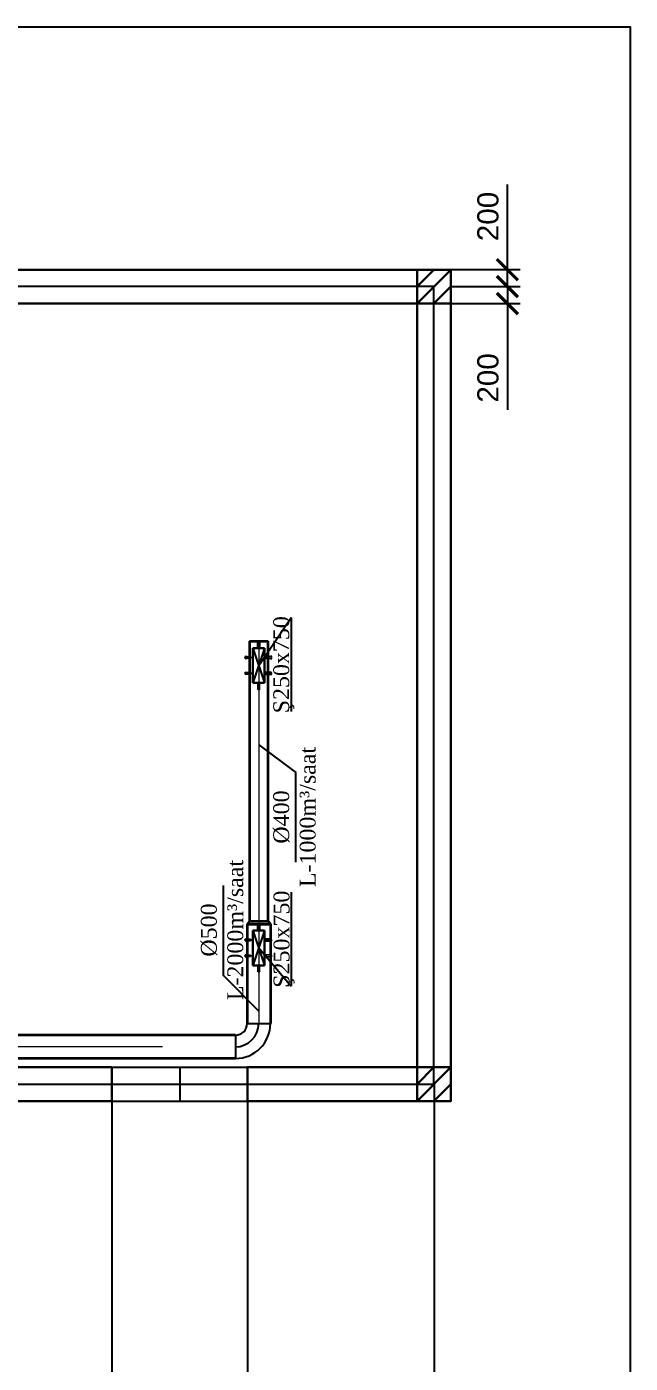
# Model space of a CAD drawing. Header units: inches. Extents: x 23 to 100097, y 11 to 104145.
# Drawn here: x 43535 to 50655, y 83926 to 99699 of the extents above; entities that cross this region are included whole.
import ezdxf

# ---------------------------------------------------------------- set-up
doc = ezdxf.new("R2010")
doc.units = ezdxf.units.IN
doc.header["$MEASUREMENT"] = 0
doc.layers.add('nad', color=1, linetype='Continuous', lineweight=9)
doc.layers.add('стены', color=42, linetype='Continuous', lineweight=40)
doc.layers.add('TEKST', color=7, linetype='Continuous')
doc.styles.add('ilqar text 001', font='', dxfattribs={"height": 300})
doc.styles.get("Standard").update_dxf_attribs({"font": 'arial.ttf'})
doc.styles.get('ilqar text 001').set_extended_font_data('A3 Times AzLat')
doc.dimstyles.new('ISO-25', dxfattribs={"dimtxt": 250, "dimasz": 250, "dimexe": 150, "dimexo": 0.625, "dimgap": 100, "dimtad": 1, "dimdec": 0, "dimtxsty": 'Standard', "dimblk": 'ARCHTICK', "dimcen": 2.5, "dimadec": 0, "dimazin": 0, "dimtfac": 1, "dimtdec": 0, "dimtmove": 0, "dimatfit": 3, "dimfxl": 1, "dimarcsym": 0})

# ---------------------------------------------------------------- blocks, each defined once
blk = doc.blocks.new('_ArchTick')
at = {"layer": 'nad', "color": 0, "const_width": 0.15}
blk.add_lwpolyline([(-0.5, -0.5), (0.5, 0.5)], dxfattribs=at)
blk = doc.blocks.new('*D168')
at = {"color": 0, "lineweight": -2, "transparency": 16777216}
for p, q in [((44540, 87020), (44540, 83044)), ((46140, 87020), (46140, 83044)), ((44540, 83194), (46140, 83194))]:
    blk.add_line(p, q, dxfattribs=at)
at = {"layer": 'Defpoints', "color": 0, "transparency": 16777216}
for p in [(44540, 87020), (46140, 87020), (46140, 83194)]:
    blk.add_point(p, dxfattribs=at)
at = {"color": 0, "lineweight": -2, "transparency": 16777216, "xscale": 250, "yscale": 250, "zscale": 250, "rotation": 180}
blk.add_blockref('_ArchTick', (44540, 83194), dxfattribs=at)
at = {"color": 0, "lineweight": -2, "transparency": 16777216, "xscale": 250, "yscale": 250, "zscale": 250}
blk.add_blockref('_ArchTick', (46140, 83194), dxfattribs=at)
at = {"color": 0, "transparency": 16777216, "insert": (45340, 83422), "char_height": 250, "attachment_point": 5}
blk.add_mtext('1600', dxfattribs=at)
blk = doc.blocks.new('*D169')
at = {"color": 0, "lineweight": -2, "transparency": 16777216}
for p, q in [((48340, 87220), (48340, 83044)), ((46140, 87020), (46140, 83044)), ((46140, 83194), (48340, 83194))]:
    blk.add_line(p, q, dxfattribs=at)
at = {"layer": 'Defpoints', "color": 0, "transparency": 16777216}
for p in [(48340, 87220), (46140, 87020), (48340, 83194)]:
    blk.add_point(p, dxfattribs=at)
at = {"color": 0, "lineweight": -2, "transparency": 16777216, "xscale": 250, "yscale": 250, "zscale": 250, "rotation": 180}
blk.add_blockref('_ArchTick', (46140, 83194), dxfattribs=at)
at = {"color": 0, "lineweight": -2, "transparency": 16777216, "xscale": 250, "yscale": 250, "zscale": 250}
blk.add_blockref('_ArchTick', (48340, 83194), dxfattribs=at)
at = {"color": 0, "transparency": 16777216, "insert": (47240, 83422), "char_height": 250, "attachment_point": 5}
blk.add_mtext('2200', dxfattribs=at)
blk = doc.blocks.new('*D173')
at = {"color": 0, "lineweight": -2, "transparency": 16777216}
for p, q in [((44540, 87020), (44540, 83044)), ((42340, 85720), (42340, 83044)), ((42340, 83194), (44540, 83194))]:
    blk.add_line(p, q, dxfattribs=at)
at = {"layer": 'Defpoints', "color": 0, "transparency": 16777216}
for p in [(44540, 87020), (42340, 85720), (44540, 83194)]:
    blk.add_point(p, dxfattribs=at)
at = {"color": 0, "lineweight": -2, "transparency": 16777216, "xscale": 250, "yscale": 250, "zscale": 250, "rotation": 180}
blk.add_blockref('_ArchTick', (42340, 83194), dxfattribs=at)
at = {"color": 0, "lineweight": -2, "transparency": 16777216, "xscale": 250, "yscale": 250, "zscale": 250}
blk.add_blockref('_ArchTick', (44540, 83194), dxfattribs=at)
at = {"color": 0, "transparency": 16777216, "insert": (43440, 83422), "char_height": 250, "attachment_point": 5}
blk.add_mtext('2200', dxfattribs=at)
blk = doc.blocks.new('*D183')
at = {"color": 0, "lineweight": -2, "transparency": 16777216}
for p, q in [((49205, 96832), (49205, 97837)), ((48540, 96832), (49355, 96832)), ((49205, 96632), (49205, 96832)), ((48540, 96632), (49355, 96632))]:
    blk.add_line(p, q, dxfattribs=at)
at = {"layer": 'Defpoints', "color": 0, "transparency": 16777216}
for p in [(48540, 96832), (49205, 96832), (48540, 96632)]:
    blk.add_point(p, dxfattribs=at)
at = {"color": 0, "lineweight": -2, "transparency": 16777216, "xscale": 250, "yscale": 250, "zscale": 250}
for p, rotation in [((49205, 96832), 90), ((49205, 96632), 270)]:
    blk.add_blockref('_ArchTick', p, dxfattribs=dict(at, rotation=rotation))
at = {"color": 0, "transparency": 16777216, "insert": (48977, 97459), "char_height": 250, "attachment_point": 5, "rotation": 90}
blk.add_mtext('200', dxfattribs=at)
blk = doc.blocks.new('*D184')
at = {"color": 0, "lineweight": -2, "transparency": 16777216}
for p, q in [((49205, 96632), (49205, 96882)), ((48540, 96632), (49355, 96632)), ((49205, 96632), (49205, 96432)), ((48540, 96432), (49355, 96432)), ((49205, 96432), (49205, 95176))]:
    blk.add_line(p, q, dxfattribs=at)
at = {"layer": 'Defpoints', "color": 0, "transparency": 16777216}
for p in [(48540, 96632), (48540, 96432), (49205, 96432)]:
    blk.add_point(p, dxfattribs=at)
at = {"color": 0, "lineweight": -2, "transparency": 16777216, "xscale": 250, "yscale": 250, "zscale": 250}
for p, rotation in [((49205, 96632), 270), ((49205, 96432), 90)]:
    blk.add_blockref('_ArchTick', p, dxfattribs=dict(at, rotation=rotation))
at = {"color": 0, "transparency": 16777216, "insert": (48977, 95554), "char_height": 250, "attachment_point": 5, "rotation": 90}
blk.add_mtext('200', dxfattribs=at)
blk = doc.blocks.new('ADADADAD')
at = {"color": 5, "lineweight": -2}
for p, q in [((749438, -18128, 0), (749404, -18159, 0)), ((749404, -18159, 0), (749419, -18159, 0)), ((749419, -18159, 0), (749422, -18257, 0)), ((749422, -18257, 0), (749454, -18257, 0)), ((749473, -18159, 0), (749438, -18128, 0)), ((749454, -18257, 0), (749458, -18159, 0)), ((749458, -18159, 0), (749473, -18159, 0)), ((749186, -18449, 0), (749155, -18483, 0)), ((749155, -18483, 0), (749186, -18517, 0)), ((749186, -18464, 0), (749186, -18449, 0)), ((749283, -18467, 0), (749186, -18464, 0)), ((749186, -18502, 0), (749283, -18499, 0)), ((749186, -18517, 0), (749186, -18502, 0)), ((749283, -18499, 0), (749283, -18467, 0)), ((749612, -18467, 0), (749709, -18464, 0)), ((749612, -18499, 0), (749612, -18467, 0)), ((749709, -18502, 0), (749612, -18499, 0)), ((749709, -18464, 0), (749709, -18449, 0)), ((749709, -18449, 0), (749740, -18483, 0)), ((749740, -18483, 0), (749709, -18517, 0)), ((749709, -18517, 0), (749709, -18502, 0)), ((749186, -18788, 0), (749155, -18823, 0)), ((749155, -18823, 0), (749186, -18857, 0)), ((749186, -18803, 0), (749186, -18788, 0)), ((749283, -18807, 0), (749186, -18803, 0)), ((749186, -18842, 0), (749283, -18839, 0)), ((749186, -18857, 0), (749186, -18842, 0)), ((749283, -18839, 0), (749283, -18807, 0)), ((749612, -18807, 0), (749709, -18803, 0)), ((749612, -18839, 0), (749612, -18807, 0)), ((749709, -18842, 0), (749612, -18839, 0)), ((749709, -18803, 0), (749709, -18788, 0)), ((749709, -18788, 0), (749740, -18823, 0)), ((749740, -18823, 0), (749709, -18857, 0)), ((749709, -18857, 0), (749709, -18842, 0)), ((749404, -19137, 0), (749419, -19137, 0)), ((749438, -19168, 0), (749404, -19137, 0)), ((749419, -19137, 0), (749422, -19039, 0)), ((749422, -19039, 0), (749454, -19039, 0)), ((749473, -19137, 0), (749438, -19168, 0)), ((749454, -19039, 0), (749458, -19137, 0)), ((749458, -19137, 0), (749473, -19137, 0))]:
    blk.add_line(p, q, dxfattribs=at)
at = {"layer": 'стены', "color": 5, "lineweight": 30}
for p, q in [((749563, -18275, 0), (749313, -18275, 0)), ((749313, -18275, 0), (749313, -19025, 0)), ((749563, -19025, 0), (749563, -18275, 0)), ((749313, -19025, 0), (749563, -19025, 0))]:
    blk.add_line(p, q, dxfattribs=at)
at = {"layer": 'стены', "color": 5, "lineweight": -2}
for p, q in [((749563, -19025, 0), (749313, -18275, 0)), ((749313, -19025, 0), (749563, -18275, 0))]:
    blk.add_line(p, q, dxfattribs=at)

msp = doc.modelspace()

# ---------------------------------------------------------------- linework, layer by layer
at = {"lineweight": 30}
for p, q in [((48339.5, 96831.5), (41639.5, 96831.5)), ((48539.5, 96831.5), (48139.5, 96431.5)), ((48139.5, 96631.5), (48339.5, 96831.5)), ((48139.5, 87220.4), (48139.5, 96631.5)), ((48339.5, 96431.5), (48539.5, 96631.5)), ((48539.5, 87220.4), (48539.5, 96631.5)), ((48339.5, 96431.5), (41639.5, 96431.5)), ((42139.5, 87420.4), (44539.5, 87420.4)), ((44539.5, 87420.4), (44539.5, 87020.4)), ((46139.5, 87420.4), (48339.5, 87420.4)), ((46139.5, 87420.4), (46139.5, 87020.4)), ((48539.5, 87420.4), (48139.5, 87020.4)), ((48139.5, 87220.4), (48339.5, 87420.4)), ((48339.5, 87020.4), (48539.5, 87220.4)), ((42139.5, 87020.4), (44539.5, 87020.4)), ((46139.5, 87020.4), (48339.5, 87020.4))]:
    msp.add_line(p, q, dxfattribs=at)
for p, q in [((48339.5, 96631.5), (41639.5, 96631.5)), ((48339.5, 87220.4), (48339.5, 96631.5)), ((44539.5, 87420.4), (46139.5, 87420.4)), ((45339.5, 87420.4), (45339.5, 87020.4)), ((42139.5, 87220.4), (44539.5, 87220.4)), ((44539.5, 87220.4), (44539.5, 87220.4)), ((44539.5, 87220.4), (46139.5, 87220.4)), ((46139.5, 87220.4), (48339.5, 87220.4)), ((44539.5, 87020.4), (46139.5, 87020.4))]:
    msp.add_line(p, q)
at = {"color": 1}
for p, q in [((46271.7, 92160), (46653, 92725.4, 0.6)), ((46653, 92725.4, 0.6), (46653, 91616.1, 0.6)), ((46656.3, 89486.3, 0.6), (46656.3, 88377, 0.6)), ((46271.7, 88826.5), (46656.3, 88377, 0.6))]:
    msp.add_line(p, q, dxfattribs=at)
at = {"color": 5, "lineweight": 0, "ltscale": 30}
for p, q in [((46271.7, 92448.6), (46271.7, 87934.9)), ((45135.8, 87660.2), (33087.2, 87660.2))]:
    msp.add_line(p, q, dxfattribs=at)
at = {"color": 5}
for p, q in [((46271.7, 91225.9), (46708.1, 90897.9, 0)), ((46708.1, 89837.5, 0), (46708.1, 90897.9, 0)), ((45854.1, 88503.5, 0), (45854.1, 89564, 0)), ((46271.7, 88081.2), (45854.1, 88503.5, 0))]:
    msp.add_line(p, q, dxfattribs=at)
at = {"color": 3, "ltscale": 500}
for p, q in [((46134.3, 87934.9, 0), (46409, 87934.9, 0)), ((45997, 87797.6, 0), (45997, 87522.9, 0))]:
    msp.add_line(p, q, dxfattribs=at)
at = {"color": 4}
msp.add_lwpolyline([(29330.7, 99698.6), (50655, 99698.6), (50655, 75954.2), (29330.7, 75954.2)], close=True, dxfattribs=at)
at = {"lineweight": 30}
for points in [[(48139.5, 96431.5), (48539.5, 96431.5), (48539.5, 96831.5), (48139.5, 96831.5)], [(48139.5, 87020.4), (48539.5, 87020.4), (48539.5, 87420.4), (48139.5, 87420.4)]]:
    msp.add_lwpolyline(points, close=True, dxfattribs=at)
at = {"color": 3, "ltscale": 500}
for radius in [137.4, 412.1, 274.7]:
    msp.add_arc((45997, 87934.9, 0), radius, 270, 0, dxfattribs=at)
at = {"layer": 'TEKST', "color": 5, "lineweight": 35, "ltscale": 0.95}
for p, q in [((46161.8, 92448.6, 0), (46161.8, 89142, 0)), ((46161.8, 92448.6, 0), (46381.6, 92448.6, 0)), ((46381.6, 89142, 0), (46381.6, 92448.6, 0)), ((46161.8, 89142, 0), (46134.3, 89108.2, 0)), ((46161.8, 89142, 0), (46381.6, 89142, 0)), ((46381.6, 89142, 0), (46409, 89108.2, 0)), ((46134.3, 89108.2, 0), (46134.3, 87934.9, 0)), ((46134.3, 89108.2, 0), (46409, 89108.2, 0)), ((46409, 89108.2, 0), (46409, 87934.9, 0)), ((45997, 87797.6, 0), (40415.2, 87797.6, 0)), ((45997, 87522.9, 0), (40415.2, 87522.9, 0))]:
    msp.add_line(p, q, dxfattribs=at)

# ---------------------------------------------------------------- block references
at = {"xscale": 0.5494108037603208, "yscale": 0.5494108037603208, "zscale": 0.5494108037603208, "rotation": 180}
for p in [(458021.1, 81913.3, 0), (458021.1, 78579.7, 0)]:
    msp.add_blockref('ADADADAD', p, dxfattribs=at)

# ---------------------------------------------------------------- texts
at = {"color": 1, "char_height": 187.1659, "width": 2663.475, "attachment_point": 8, "rotation": 89.99991, "style": 'ilqar text 001'}
for insert in [(46691.6, 92169, 0), (46694.9, 88930, 0)]:
    msp.add_mtext('{\\fTimes New Roman|b0|i0|c238|p18;Ş\\fTimes New Roman|b0|i0|c0|p18;25\\fTimes New Roman|b0|i0|c238|p18;0x\\fTimes New Roman|b0|i0|c0|p18;75\\fTimes New Roman|b0|i0|c238|p18;0}', dxfattribs=dict(at, insert=insert))
at = {"color": 5, "char_height": 187.1659, "width": 2663.475, "attachment_point": 8, "rotation": 89.99991, "style": 'ilqar text 001'}
for s, insert in [('{\\fTimes New Roman|b0|i0|c0|p18;%%C400\\P\\fTimes New Roman|b0|i0|c238|p18;L-\\fTimes New Roman|b0|i0|c0|p18;1000\\fTimes New Roman|b0|i0|c238|p18;m³/saat}', (46945.2, 90372.2, 0)), ('{\\fTimes New Roman|b0|i0|c0|p18;%%C500\\P\\fTimes New Roman|b0|i0|c238|p18;L-\\fTimes New Roman|b0|i0|c0|p18;2000\\fTimes New Roman|b0|i0|c238|p18;m³/saat}', (46091.3, 89038.2, 0))]:
    msp.add_mtext(s, dxfattribs=dict(at, insert=insert))

# ---------------------------------------------------------------- dimensions: what is measured, and where the dimension line sits
for base, p2, picture, middle in [((49204.5, 96831.5), (48539.5, 96831.5), '*D183', (48976.9, 97459.4)), ((49204.5, 96431.5), (48539.5, 96431.5), '*D184', (48976.9, 95553.7))]:
    dim = msp.add_linear_dim(base=base, p1=(48539.5, 96631.5), p2=p2, angle=90, dimstyle='ISO-25')
    dim.commit()
    dim.dimension.update_dxf_attribs({"geometry": picture, "text_midpoint": middle})
for base, p1, p2, picture, middle in [((48339.5, 83194.3), (46139.5, 87020.4), (48339.5, 87220.4), '*D169', (47239.5, 83422)), ((44539.5, 83194.3), (42339.5, 85720.4), (44539.5, 87020.4), '*D173', (43439.5, 83422)), ((46139.5, 83194.3), (44539.5, 87020.4), (46139.5, 87020.4), '*D168', (45339.5, 83422))]:
    dim = msp.add_linear_dim(base=base, p1=p1, p2=p2, dimstyle='ISO-25', override={"dimtmove": 1})
    dim.commit()
    dim.dimension.update_dxf_attribs({"geometry": picture, "text_midpoint": middle})

doc.saveas('drawing.dxf')
